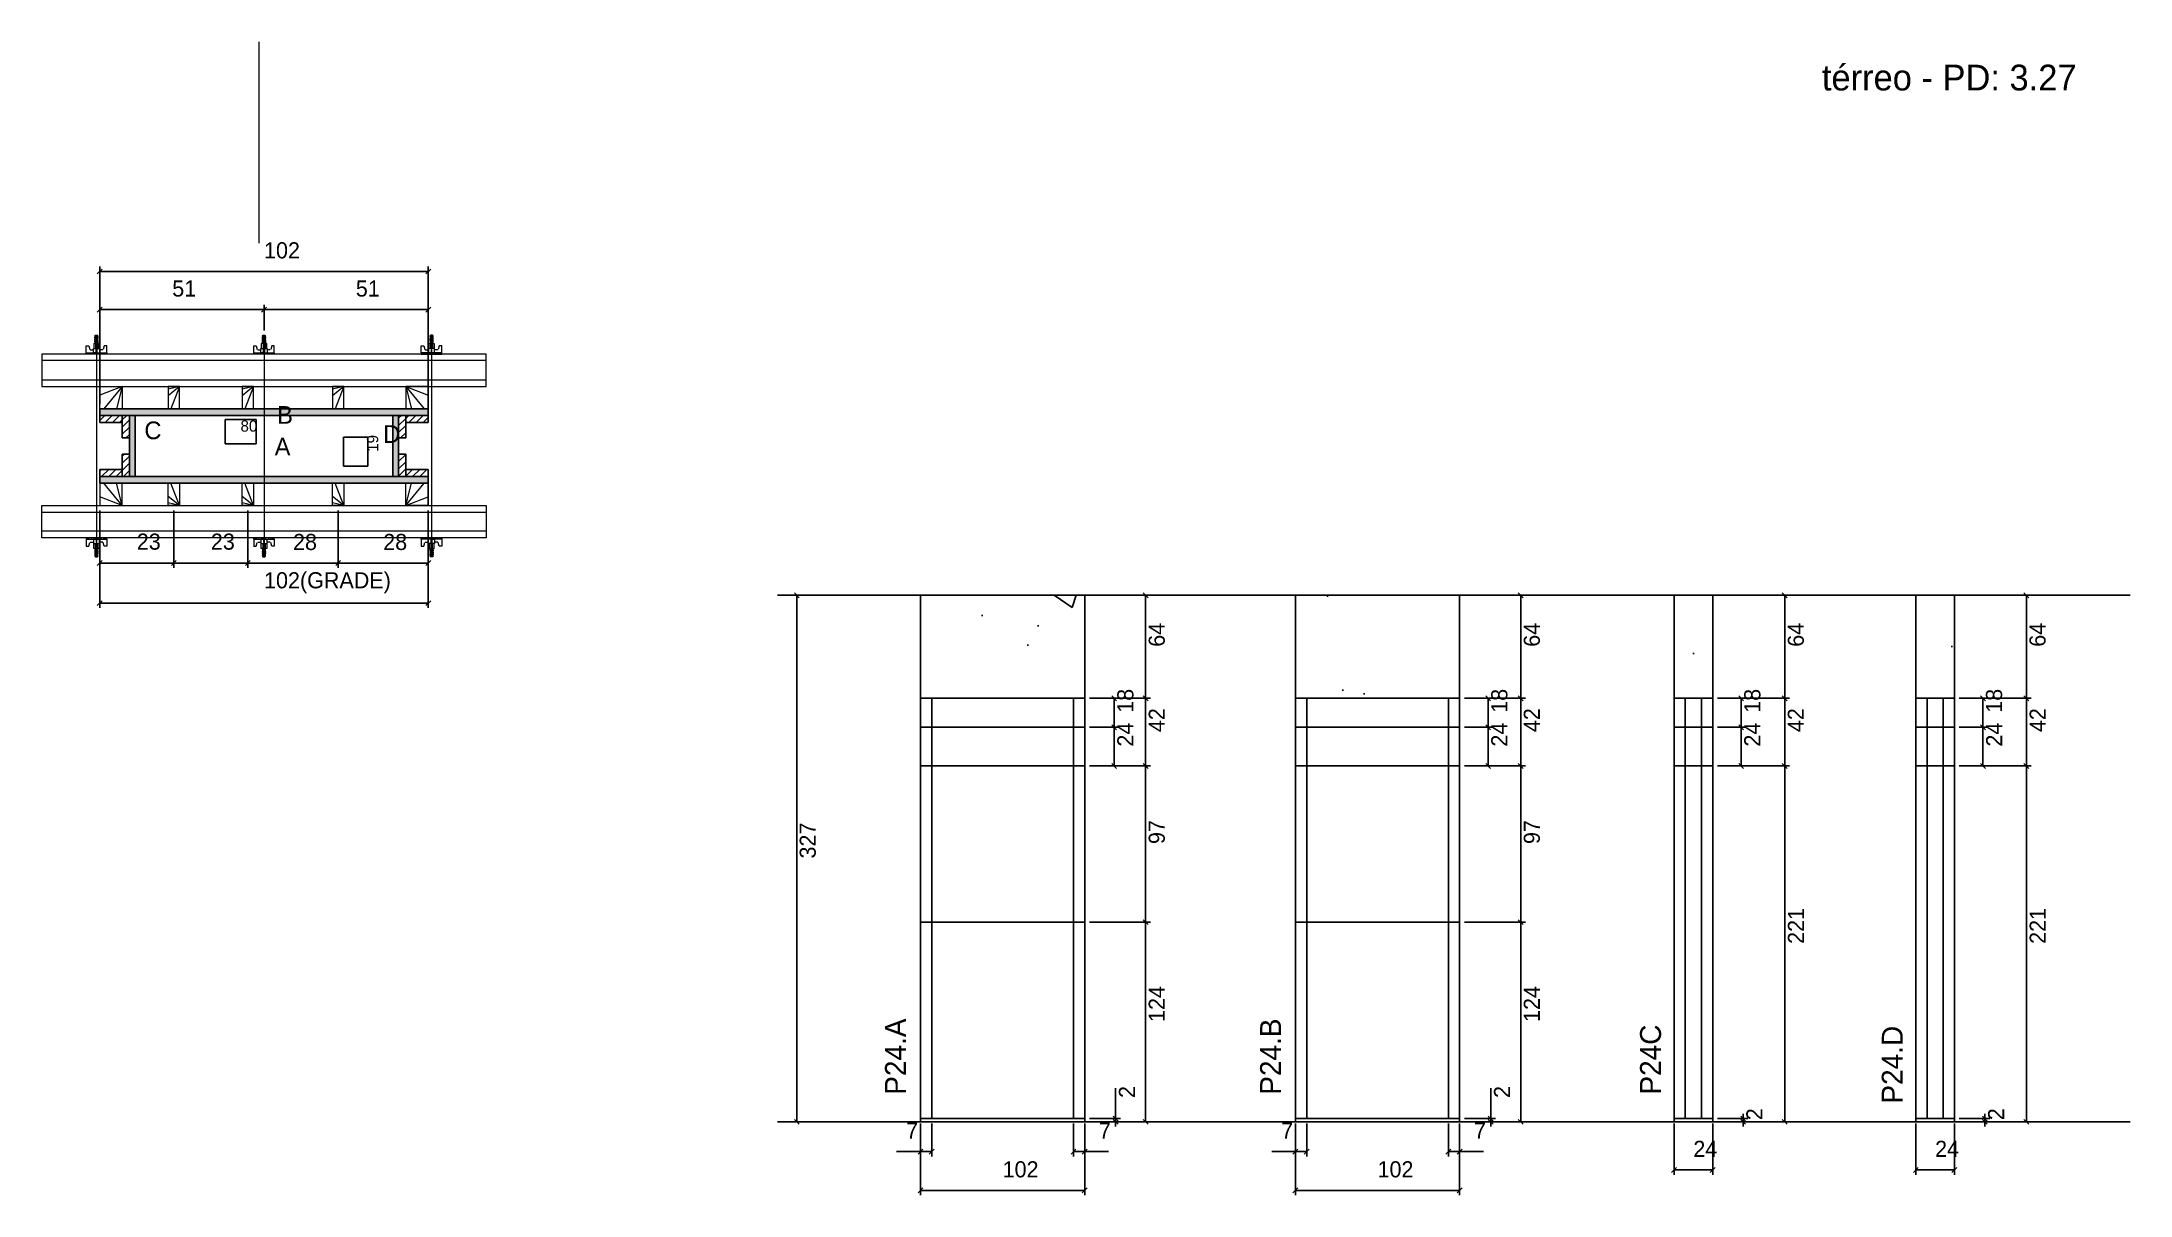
# Model space of a CAD drawing. Header units: metres. Extents: x 14562 to 15858, y 1634 to 2350.
import ezdxf

# ---------------------------------------------------------------- set-up
doc = ezdxf.new("R2010")
doc.units = ezdxf.units.M
for name, color, linetype in [('CHAPA', 7, 'Continuous'), ('COTA', 7, 'Continuous'), ('Hachura', 7, 'Continuous'), ('Madeira', 7, 'Continuous'), ('NOMENCLATURA', 7, 'Continuous'), ('Nível', 7, 'Continuous'), ('Painéis', 7, 'Continuous'), ('Perfil Metálico', 7, 'Continuous'), ('SARR_2.2x7', 7, 'Continuous'), ('SARRAFO', 7, 'Continuous'), ('Texto Seção', 7, 'Continuous'), ('TEXTO_GERAL', 7, 'Continuous')]:
    doc.layers.add(name, color=color, linetype=linetype)

msp = doc.modelspace()

# ---------------------------------------------------------------- hatches: boundary and pattern name
at = {"layer": 'COTA'}
h = msp.add_hatch(dxfattribs=at)
h.set_pattern_fill('AR-CONC')
h.paths.add_polyline_path([(15107.3, 1942.7), (15209.3, 1942.7), (15209.3, 2006.7), (15107.3, 2006.7), (15107.3, 1942.7)])
h = msp.add_hatch(dxfattribs=at)
h.set_pattern_fill('AR-CONC')
h.paths.add_polyline_path([(15340.1, 1942.7), (15442.1, 1942.7), (15442.1, 2006.7), (15340.1, 2006.7), (15340.1, 1942.7)])
h = msp.add_hatch(dxfattribs=at)
h.set_pattern_fill('AR-CONC')
h.paths.add_polyline_path([(15575.2, 1942.7), (15599.2, 1942.7), (15599.2, 2006.7), (15575.2, 2006.7), (15575.2, 1942.7)])
h = msp.add_hatch(dxfattribs=at)
h.set_pattern_fill('AR-CONC')
h.paths.add_polyline_path([(15725.3, 1942.7), (15749.3, 1942.7), (15749.3, 2006.7), (15725.3, 2006.7), (15725.3, 1942.7)])
at = {"layer": 'Hachura'}
h = msp.add_hatch(color=7, dxfattribs=at)
h.dxf.hatch_style = 1
h.paths.add_polyline_path([(14597.7, 2118.4), (14597.7, 2122.4), (14801.7, 2122.4), (14801.7, 2118.4), (14597.7, 2118.4)])
h = msp.add_hatch(color=7, dxfattribs=at)
h.dxf.hatch_style = 1
h.paths.add_polyline_path([(14597.7, 2118.4), (14597.7, 2122.4), (14801.7, 2122.4), (14801.7, 2118.4), (14597.7, 2118.4)])
h = msp.add_hatch(dxfattribs=at)
h.set_pattern_fill('ANSI31')
h.paths.add_polyline_path([(14611.7, 2118.4), (14611.7, 2114), (14597.7, 2114), (14597.7, 2118.4), (14611.7, 2118.4)])
h = msp.add_hatch(dxfattribs=at)
h.set_pattern_fill('ANSI31')
h.paths.add_polyline_path([(14616.1, 2118.4), (14611.7, 2118.4), (14611.7, 2104.4), (14616.1, 2104.4), (14616.1, 2118.4)])
h = msp.add_hatch(color=7, dxfattribs=at)
h.dxf.hatch_style = 1
h.paths.add_polyline_path([(14619.7, 2118.4), (14616.1, 2118.4), (14616.1, 2080.4), (14619.7, 2080.4), (14619.7, 2118.4)])
h = msp.add_hatch(color=7, dxfattribs=at)
h.dxf.hatch_style = 1
h.paths.add_polyline_path([(14619.7, 2118.4), (14616.1, 2118.4), (14616.1, 2080.4), (14619.7, 2080.4), (14619.7, 2118.4)])
h = msp.add_hatch(color=7, dxfattribs=at)
h.dxf.hatch_style = 1
h.paths.add_polyline_path([(14783.3, 2118.4), (14779.7, 2118.4), (14779.7, 2080.4), (14783.3, 2080.4), (14783.3, 2118.4)])
h = msp.add_hatch(color=7, dxfattribs=at)
h.dxf.hatch_style = 1
h.paths.add_polyline_path([(14783.3, 2118.4), (14779.7, 2118.4), (14779.7, 2080.4), (14783.3, 2080.4), (14783.3, 2118.4)])
h = msp.add_hatch(dxfattribs=at)
h.set_pattern_fill('ANSI31')
h.paths.add_polyline_path([(14787.7, 2118.4), (14783.3, 2118.4), (14783.3, 2104.4), (14787.7, 2104.4), (14787.7, 2118.4)])
h = msp.add_hatch(dxfattribs=at)
h.set_pattern_fill('ANSI31')
h.paths.add_polyline_path([(14787.7, 2118.4), (14787.7, 2114), (14801.7, 2114), (14801.7, 2118.4), (14787.7, 2118.4)])
h = msp.add_hatch(dxfattribs=at)
h.set_pattern_fill('ANSI31')
h.paths.add_polyline_path([(14616.1, 2080.4), (14611.7, 2080.4), (14611.7, 2094.4), (14616.1, 2094.4), (14616.1, 2080.4)])
h = msp.add_hatch(dxfattribs=at)
h.set_pattern_fill('ANSI31')
h.paths.add_polyline_path([(14787.7, 2080.4), (14783.3, 2080.4), (14783.3, 2094.4), (14787.7, 2094.4), (14787.7, 2080.4)])
h = msp.add_hatch(dxfattribs=at)
h.set_pattern_fill('ANSI31')
h.paths.add_polyline_path([(14611.7, 2080.4), (14611.7, 2084.8), (14597.7, 2084.8), (14597.7, 2080.4), (14611.7, 2080.4)])
h = msp.add_hatch(color=7, dxfattribs=at)
h.dxf.hatch_style = 1
h.paths.add_polyline_path([(14597.7, 2080.4), (14597.7, 2076.4), (14801.7, 2076.4), (14801.7, 2080.4), (14597.7, 2080.4)])
h = msp.add_hatch(color=7, dxfattribs=at)
h.dxf.hatch_style = 1
h.paths.add_polyline_path([(14597.7, 2080.4), (14597.7, 2076.4), (14801.7, 2076.4), (14801.7, 2080.4), (14597.7, 2080.4)])
h = msp.add_hatch(dxfattribs=at)
h.set_pattern_fill('ANSI31')
h.paths.add_polyline_path([(14787.7, 2080.4), (14787.7, 2084.8), (14801.7, 2084.8), (14801.7, 2080.4), (14787.7, 2080.4)])

# ---------------------------------------------------------------- linework, layer by layer
at = {"layer": 'CHAPA', "color": 1, "lineweight": 25}
for points in [[(14597.7, 2118.4), (14597.7, 2122.4), (14801.7, 2122.4), (14801.7, 2118.4)], [(14597.7, 2118.4), (14597.7, 2122.4), (14801.7, 2122.4), (14801.7, 2118.4)], [(14619.7, 2118.4), (14616.1, 2118.4), (14616.1, 2080.4), (14619.7, 2080.4)], [(14619.7, 2118.4), (14616.1, 2118.4), (14616.1, 2080.4), (14619.7, 2080.4)], [(14783.3, 2118.4), (14779.7, 2118.4), (14779.7, 2080.4), (14783.3, 2080.4)], [(14783.3, 2118.4), (14779.7, 2118.4), (14779.7, 2080.4), (14783.3, 2080.4)], [(14597.7, 2080.4), (14597.7, 2076.4), (14801.7, 2076.4), (14801.7, 2080.4)], [(14597.7, 2080.4), (14597.7, 2076.4), (14801.7, 2076.4), (14801.7, 2080.4)]]:
    msp.add_lwpolyline(points, close=True, dxfattribs=at)
at = {"layer": 'COTA', "color": 0, "lineweight": 25}
for p, q in [((14599.2, 2209.3), (14596.2, 2206.3)), ((14800.2, 2206.3), (14803.2, 2209.3)), ((14599.2, 2185.6), (14596.2, 2182.6)), ((14701.2, 2185.6), (14698.2, 2182.6)), ((14698.2, 2182.6), (14701.2, 2185.6)), ((14800.2, 2182.6), (14803.2, 2185.6)), ((14599.2, 2028.2), (14596.2, 2025.2)), ((14642.2, 2025.2), (14645.2, 2028.2)), ((14645.2, 2028.2), (14642.2, 2025.2)), ((14688.2, 2025.2), (14691.2, 2028.2)), ((14691.2, 2028.2), (14688.2, 2025.2)), ((14744.2, 2025.2), (14747.2, 2028.2)), ((14747.2, 2028.2), (14744.2, 2025.2)), ((14800.2, 2025.2), (14803.2, 2028.2)), ((14599.2, 2003.3), (14596.2, 2000.3)), ((14800.2, 2000.3), (14803.2, 2003.3)), ((15032, 2005.2), (15029, 2008.2)), ((15248.6, 2005.2), (15245.6, 2008.2)), ((15481.5, 2005.2), (15478.5, 2008.2)), ((15645.4, 2005.2), (15642.4, 2008.2)), ((15795.5, 2005.2), (15792.5, 2008.2)), ((15229.1, 1941.2), (15226.1, 1944.2)), ((15248.6, 1941.2), (15245.6, 1944.2)), ((15245.6, 1944.2), (15248.6, 1941.2)), ((15461.3, 1941.2), (15458.3, 1944.2)), ((15481.5, 1941.2), (15478.5, 1944.2)), ((15478.5, 1944.2), (15481.5, 1941.2)), ((15618.4, 1941.2), (15615.4, 1944.2)), ((15642.4, 1944.2), (15645.4, 1941.2)), ((15645.4, 1941.2), (15642.4, 1944.2)), ((15768.5, 1941.2), (15765.5, 1944.2)), ((15792.5, 1944.2), (15795.5, 1941.2)), ((15795.5, 1941.2), (15792.5, 1944.2)), ((15226.1, 1926.2), (15229.1, 1923.2)), ((15229.1, 1923.2), (15226.1, 1926.2)), ((15458.3, 1926.2), (15461.3, 1923.2)), ((15461.3, 1923.2), (15458.3, 1926.2)), ((15615.4, 1926.2), (15618.4, 1923.2)), ((15618.4, 1923.2), (15615.4, 1926.2)), ((15765.5, 1926.2), (15768.5, 1923.2)), ((15768.5, 1923.2), (15765.5, 1926.2)), ((15226.1, 1902.2), (15229.1, 1899.2)), ((15245.6, 1902.2), (15248.6, 1899.2)), ((15248.6, 1899.2), (15245.6, 1902.2)), ((15458.3, 1902.2), (15461.3, 1899.2)), ((15478.5, 1902.2), (15481.5, 1899.2)), ((15481.5, 1899.2), (15478.5, 1902.2)), ((15615.4, 1902.2), (15618.4, 1899.2)), ((15642.4, 1902.2), (15645.4, 1899.2)), ((15645.4, 1899.2), (15642.4, 1902.2)), ((15765.5, 1902.2), (15768.5, 1899.2)), ((15792.5, 1902.2), (15795.5, 1899.2)), ((15795.5, 1899.2), (15792.5, 1902.2)), ((15248.6, 1802.2), (15245.6, 1805.2)), ((15245.6, 1805.2), (15248.6, 1802.2)), ((15481.5, 1802.2), (15478.5, 1805.2)), ((15478.5, 1805.2), (15481.5, 1802.2)), ((15029, 1681.2), (15032, 1678.2)), ((15227, 1683.2), (15230, 1680.2)), ((15230, 1678.2), (15227, 1681.2)), ((15245.6, 1681.2), (15248.6, 1678.2)), ((15459.9, 1683.2), (15462.9, 1680.2)), ((15462.9, 1678.2), (15459.9, 1681.2)), ((15478.5, 1681.2), (15481.5, 1678.2)), ((15616.6, 1683.2), (15619.6, 1680.2)), ((15619.6, 1678.2), (15616.6, 1681.2)), ((15642.4, 1681.2), (15645.4, 1678.2)), ((15766.7, 1683.2), (15769.7, 1680.2)), ((15769.7, 1678.2), (15766.7, 1681.2)), ((15792.5, 1681.2), (15795.5, 1678.2)), ((15108.8, 1662.7), (15105.8, 1659.7)), ((15112.8, 1659.7), (15115.8, 1662.7)), ((15203.8, 1662.7), (15200.8, 1659.7)), ((15207.8, 1659.7), (15210.8, 1662.7)), ((15341.6, 1662.7), (15338.6, 1659.7)), ((15345.6, 1659.7), (15348.6, 1662.7)), ((15436.6, 1662.7), (15433.6, 1659.7)), ((15440.6, 1659.7), (15443.6, 1662.7)), ((15576.7, 1651.3), (15573.7, 1648.3)), ((15597.7, 1648.3), (15600.7, 1651.3)), ((15726.8, 1651.3), (15723.8, 1648.3)), ((15747.8, 1648.3), (15750.8, 1651.3)), ((15108.8, 1638.6), (15105.8, 1635.6)), ((15207.8, 1635.6), (15210.8, 1638.6)), ((15341.6, 1638.6), (15338.6, 1635.6)), ((15440.6, 1635.6), (15443.6, 1638.6))]:
    msp.add_line(p, q, dxfattribs=at)
at = {"layer": 'COTA', "color": 241, "lineweight": 25}
for p, q in [((14597.7, 2125.4), (14597.7, 2210.8)), ((14801.7, 2207.8), (14597.7, 2207.8)), ((14801.7, 2125.4), (14801.7, 2210.8)), ((14597.7, 2159.4), (14597.7, 2187.1)), ((14597.7, 2184.1), (14699.7, 2184.1)), ((14699.7, 2171.2), (14699.7, 2187.1)), ((14699.7, 2171.2), (14699.7, 2187.1)), ((14801.7, 2184.1), (14699.7, 2184.1)), ((14801.7, 2159.4), (14801.7, 2187.1)), ((14597.7, 2059.4), (14597.7, 1998.8)), ((14597.7, 2059.4), (14597.7, 2023.7)), ((14643.7, 2059.4), (14643.7, 2023.7)), ((14643.7, 2059.4), (14643.7, 2023.7)), ((14689.7, 2059.4), (14689.7, 2023.7)), ((14689.7, 2059.4), (14689.7, 2023.7)), ((14745.7, 2059.4), (14745.7, 2023.7)), ((14745.7, 2059.4), (14745.7, 2023.7)), ((14801.7, 2059.4), (14801.7, 1998.8)), ((14801.7, 2059.4), (14801.7, 2023.7)), ((14597.7, 2026.7), (14643.7, 2026.7)), ((14643.7, 2026.7), (14689.7, 2026.7)), ((14689.7, 2026.7), (14745.7, 2026.7)), ((14745.7, 2026.7), (14801.7, 2026.7)), ((14801.7, 2001.8), (14597.7, 2001.8)), ((15209.3, 2006.7), (15107.3, 2006.7)), ((15107.3, 1942.7), (15107.3, 2006.7)), ((15209.3, 1942.7), (15209.3, 2006.7)), ((15442.1, 2006.7), (15340.1, 2006.7)), ((15340.1, 1942.7), (15340.1, 2006.7)), ((15442.1, 1942.7), (15442.1, 2006.7))]:
    msp.add_line(p, q, dxfattribs=at)
at = {"layer": 'COTA', "color": 180, "lineweight": 25}
for p, q in [((14694.8, 2115.8), (14675.5, 2115.8)), ((14675.5, 2115.8), (14675.5, 2100.8)), ((14694.8, 2100.8), (14694.8, 2115.8)), ((14675.5, 2100.8), (14694.8, 2100.8)), ((14764.1, 2104.8), (14749.1, 2104.8)), ((14749.1, 2104.8), (14749.1, 2086.8)), ((14764.1, 2086.8), (14764.1, 2104.8)), ((14749.1, 2086.8), (14764.1, 2086.8))]:
    msp.add_line(p, q, dxfattribs=at)
at = {"layer": 'COTA', "color": 4, "lineweight": 25}
for p, q in [((15021.6, 2006.7), (15033.5, 2006.7)), ((15030.5, 1679.7), (15030.5, 2006.7)), ((15212.3, 2006.7), (15250.1, 2006.7)), ((15247.1, 1942.7), (15247.1, 2006.7)), ((15445.1, 2006.7), (15483, 2006.7)), ((15480, 1942.7), (15480, 2006.7)), ((15602.2, 2006.7), (15646.9, 2006.7)), ((15643.9, 1942.7), (15643.9, 2006.7)), ((15752.3, 2006.7), (15797, 2006.7)), ((15794, 1942.7), (15794, 2006.7)), ((15212.3, 1942.7), (15250.1, 1942.7)), ((15212.3, 1942.7), (15250.1, 1942.7)), ((15212.3, 1942.7), (15230.6, 1942.7)), ((15227.6, 1924.7), (15227.6, 1942.7)), ((15247.1, 1900.7), (15247.1, 1942.7)), ((15445.1, 1942.7), (15483, 1942.7)), ((15445.1, 1942.7), (15483, 1942.7)), ((15445.1, 1942.7), (15462.8, 1942.7)), ((15459.8, 1924.7), (15459.8, 1942.7)), ((15480, 1900.7), (15480, 1942.7)), ((15602.2, 1942.7), (15646.9, 1942.7)), ((15602.2, 1942.7), (15646.9, 1942.7)), ((15602.2, 1942.7), (15619.9, 1942.7)), ((15616.9, 1924.7), (15616.9, 1942.7)), ((15643.9, 1942.7), (15643.9, 1900.7)), ((15752.3, 1942.7), (15797, 1942.7)), ((15752.3, 1942.7), (15797, 1942.7)), ((15752.3, 1942.7), (15770, 1942.7)), ((15767, 1924.7), (15767, 1942.7)), ((15794, 1942.7), (15794, 1900.7)), ((15212.3, 1924.7), (15230.6, 1924.7)), ((15212.3, 1924.7), (15230.6, 1924.7)), ((15227.6, 1924.7), (15227.6, 1900.7)), ((15445.1, 1924.7), (15462.8, 1924.7)), ((15445.1, 1924.7), (15462.8, 1924.7)), ((15459.8, 1924.7), (15459.8, 1900.7)), ((15602.2, 1924.7), (15619.9, 1924.7)), ((15602.2, 1924.7), (15619.9, 1924.7)), ((15616.9, 1924.7), (15616.9, 1900.7)), ((15752.3, 1924.7), (15770, 1924.7)), ((15752.3, 1924.7), (15770, 1924.7)), ((15767, 1924.7), (15767, 1900.7)), ((15212.3, 1900.7), (15250.1, 1900.7)), ((15212.3, 1900.7), (15250.1, 1900.7)), ((15212.3, 1900.7), (15230.6, 1900.7)), ((15247.1, 1803.7), (15247.1, 1900.7)), ((15445.1, 1900.7), (15483, 1900.7)), ((15445.1, 1900.7), (15483, 1900.7)), ((15445.1, 1900.7), (15462.8, 1900.7)), ((15480, 1803.7), (15480, 1900.7)), ((15602.2, 1900.7), (15646.9, 1900.7)), ((15602.2, 1900.7), (15646.9, 1900.7)), ((15602.2, 1900.7), (15619.9, 1900.7)), ((15643.9, 1900.7), (15643.9, 1679.7)), ((15752.3, 1900.7), (15797, 1900.7)), ((15752.3, 1900.7), (15797, 1900.7)), ((15752.3, 1900.7), (15770, 1900.7)), ((15794, 1900.7), (15794, 1679.7)), ((15212.3, 1803.7), (15250.1, 1803.7)), ((15212.3, 1803.7), (15250.1, 1803.7)), ((15247.1, 1679.7), (15247.1, 1803.7)), ((15445.1, 1803.7), (15483, 1803.7)), ((15445.1, 1803.7), (15483, 1803.7)), ((15480, 1679.7), (15480, 1803.7)), ((15228.5, 1681.7), (15228.5, 1700.5)), ((15461.4, 1681.7), (15461.4, 1700.5)), ((15021.6, 1679.7), (15033.5, 1679.7)), ((15107.3, 1678.7), (15107.3, 1634.1)), ((15107.3, 1676.7), (15107.3, 1658.2)), ((15114.3, 1678.7), (15114.3, 1658.2)), ((15202.3, 1678.7), (15202.3, 1658.2)), ((15209.3, 1678.7), (15209.3, 1634.1)), ((15209.3, 1676.7), (15209.3, 1658.2)), ((15212.3, 1681.7), (15231.5, 1681.7)), ((15212.3, 1679.7), (15231.5, 1679.7)), ((15212.3, 1679.7), (15250.1, 1679.7)), ((15228.5, 1679.7), (15228.5, 1681.7)), ((15228.5, 1679.7), (15228.5, 1676.7)), ((15340.1, 1678.7), (15340.1, 1634.1)), ((15340.1, 1676.7), (15340.1, 1658.2)), ((15347.1, 1678.7), (15347.1, 1658.2)), ((15435.1, 1678.7), (15435.1, 1658.2)), ((15442.1, 1678.7), (15442.1, 1634.1)), ((15442.1, 1676.7), (15442.1, 1658.2)), ((15445.1, 1681.7), (15464.4, 1681.7)), ((15445.1, 1679.7), (15464.4, 1679.7)), ((15445.1, 1679.7), (15483, 1679.7)), ((15461.4, 1679.7), (15461.4, 1681.7)), ((15461.4, 1679.7), (15461.4, 1676.7)), ((15575.2, 1678.7), (15575.2, 1646.8)), ((15599.2, 1678.7), (15599.2, 1646.8)), ((15602.2, 1681.7), (15621.1, 1681.7)), ((15602.2, 1679.7), (15621.1, 1679.7)), ((15602.2, 1679.7), (15646.9, 1679.7)), ((15618.1, 1681.7), (15618.1, 1684.7)), ((15618.1, 1679.7), (15618.1, 1681.7)), ((15618.1, 1679.7), (15618.1, 1676.7)), ((15725.3, 1678.7), (15725.3, 1646.8)), ((15749.3, 1678.7), (15749.3, 1646.8)), ((15752.3, 1681.7), (15771.2, 1681.7)), ((15752.3, 1679.7), (15771.2, 1679.7)), ((15752.3, 1679.7), (15797, 1679.7)), ((15768.2, 1681.7), (15768.2, 1684.7)), ((15768.2, 1679.7), (15768.2, 1681.7)), ((15768.2, 1679.7), (15768.2, 1676.7)), ((15107.3, 1661.2), (15092.5, 1661.2)), ((15114.3, 1661.2), (15107.3, 1661.2)), ((15202.3, 1661.2), (15209.3, 1661.2)), ((15209.3, 1661.2), (15224, 1661.2)), ((15340.1, 1661.2), (15325.4, 1661.2)), ((15347.1, 1661.2), (15340.1, 1661.2)), ((15435.1, 1661.2), (15442.1, 1661.2)), ((15442.1, 1661.2), (15456.9, 1661.2)), ((15575.2, 1649.8), (15599.2, 1649.8)), ((15725.3, 1649.8), (15749.3, 1649.8)), ((15209.3, 1637.1), (15107.3, 1637.1)), ((15442.1, 1637.1), (15340.1, 1637.1))]:
    msp.add_line(p, q, dxfattribs=at)
at = {"layer": 'COTA', "color": 241, "lineweight": 25}
for points in [[(15599.2, 1942.7), (15599.2, 2006.7), (15575.2, 2006.7), (15575.2, 1942.7)], [(15749.3, 1942.7), (15749.3, 2006.7), (15725.3, 2006.7), (15725.3, 1942.7)]]:
    msp.add_lwpolyline(points, dxfattribs=at)
at = {"layer": 'Hachura', "color": 0, "lineweight": 9}
for p, q in [((14594.6, 2167.4), (14596.8, 2166.4)), ((14596.7, 2166.1), (14594.6, 2167.2)), ((14594.6, 2166.3), (14596.8, 2165.2)), ((14596.7, 2165), (14594.6, 2166)), ((14594.7, 2167.9), (14595, 2168.2)), ((14594.7, 2167.5), (14594.7, 2167.9)), ((14596.6, 2167.9), (14594.7, 2167.9)), ((14594.7, 2167.5), (14596.6, 2166.6)), ((14594.7, 2167.5), (14596.6, 2166.6)), ((14594.7, 2166.4), (14594.7, 2167)), ((14596.6, 2166), (14594.7, 2167)), ((14594.7, 2166.4), (14596.6, 2165.4)), ((14594.7, 2165.2), (14594.7, 2165.9)), ((14596.6, 2164.9), (14594.7, 2165.9)), ((14594.7, 2165.6), (14594.7, 2165.9)), ((14595, 2168.2), (14596.3, 2168.2)), ((14596.6, 2167.2), (14595.3, 2167.9)), ((14596.7, 2167.3), (14595.6, 2167.9)), ((14596.1, 2167.9), (14596.8, 2167.5)), ((14596.6, 2167.9), (14596.3, 2168.2)), ((14596.3, 2167.9), (14596.6, 2167.7)), ((14596.6, 2167.2), (14596.6, 2166.6)), ((14596.6, 2165.4), (14596.6, 2166)), ((14698.6, 2167.4), (14700.8, 2166.4)), ((14700.7, 2166.1), (14698.6, 2167.2)), ((14698.6, 2166.3), (14700.8, 2165.2)), ((14700.7, 2165), (14698.6, 2166)), ((14698.7, 2167.9), (14699, 2168.2)), ((14698.7, 2167.5), (14698.7, 2167.9)), ((14700.6, 2167.9), (14698.7, 2167.9)), ((14698.7, 2167.5), (14700.6, 2166.6)), ((14698.7, 2167.5), (14700.6, 2166.6)), ((14698.7, 2166.4), (14698.7, 2167)), ((14700.6, 2166), (14698.7, 2167)), ((14698.7, 2166.4), (14700.6, 2165.4)), ((14698.7, 2165.2), (14698.7, 2165.9)), ((14700.6, 2164.9), (14698.7, 2165.9)), ((14698.7, 2165.6), (14698.7, 2165.9)), ((14699, 2168.2), (14700.3, 2168.2)), ((14700.6, 2167.2), (14699.3, 2167.9)), ((14700.7, 2167.3), (14699.6, 2167.9)), ((14700.1, 2167.9), (14700.8, 2167.5)), ((14700.6, 2167.9), (14700.3, 2168.2)), ((14700.3, 2167.9), (14700.6, 2167.7)), ((14700.6, 2167.2), (14700.6, 2166.6)), ((14700.6, 2165.4), (14700.6, 2166)), ((14803.3, 2167.9), (14802.6, 2167.5)), ((14804.8, 2167.4), (14802.6, 2166.4)), ((14804.8, 2166.3), (14802.6, 2165.2)), ((14802.7, 2167.3), (14803.8, 2167.9)), ((14802.7, 2166.1), (14804.8, 2167.2)), ((14802.7, 2165), (14804.8, 2166)), ((14802.8, 2167.9), (14803.1, 2168.2)), ((14803.1, 2167.9), (14802.8, 2167.7)), ((14802.8, 2167.2), (14804.1, 2167.9)), ((14802.8, 2167.9), (14804.7, 2167.9)), ((14804.7, 2167.5), (14802.8, 2166.6)), ((14804.7, 2167.5), (14802.8, 2166.6)), ((14802.8, 2167.2), (14802.8, 2166.6)), ((14802.8, 2166), (14804.7, 2167)), ((14804.7, 2166.4), (14802.8, 2165.4)), ((14802.8, 2165.4), (14802.8, 2166)), ((14802.8, 2164.9), (14804.7, 2165.9)), ((14804.4, 2168.2), (14803.1, 2168.2)), ((14804.7, 2167.9), (14804.4, 2168.2)), ((14804.7, 2167.5), (14804.7, 2167.9)), ((14804.7, 2166.4), (14804.7, 2167)), ((14804.7, 2165.2), (14804.7, 2165.9)), ((14804.7, 2165.6), (14804.7, 2165.9)), ((14589.2, 2161.5), (14590.9, 2161.5)), ((14589.2, 2157.3), (14602.1, 2157.3)), ((14589.2, 2157.3), (14594.4, 2157.3)), ((14589.3, 2156.4), (14589.3, 2161.5)), ((14602.1, 2156.4), (14589.3, 2156.4)), ((14589.4, 2157.3), (14589.4, 2156.4)), ((14589.6, 2157.3), (14589.6, 2156.4)), ((14589.9, 2157.3), (14589.9, 2156.4)), ((14590.4, 2157.3), (14590.4, 2156.4)), ((14590.9, 2161.5), (14591.5, 2159.3)), ((14591.2, 2157.3), (14591.2, 2156.4)), ((14591.8, 2159.1), (14593.8, 2159.1)), ((14592.7, 2157.3), (14592.7, 2156.4)), ((14601.2, 2156.4), (14593.4, 2156.4)), ((14593.8, 2159.9), (14597.6, 2159.9)), ((14593.8, 2157.3), (14593.8, 2159.9)), ((14595.7, 2157.3), (14593.8, 2157.3)), ((14597.4, 2163.1), (14594, 2163.1)), ((14594, 2163.1), (14594, 2159.9)), ((14597.4, 2163), (14594, 2163)), ((14594.4, 2157.3), (14595.1, 2157.3)), ((14594.6, 2165.1), (14596.8, 2164)), ((14596.7, 2163.8), (14594.6, 2164.9)), ((14595.8, 2163.1), (14594.6, 2163.7)), ((14594.7, 2165.2), (14596.6, 2164.2)), ((14594.7, 2164), (14594.7, 2164.7)), ((14596.6, 2163.7), (14594.7, 2164.7)), ((14594.7, 2164), (14596.6, 2163.1)), ((14595.6, 2163.1), (14594.7, 2163.5)), ((14594.7, 2163.1), (14594.7, 2163.5)), ((14594.7, 2157), (14594.7, 2157.2)), ((14594.7, 2156.5), (14594.7, 2157)), ((14595.1, 2163.1), (14595.1, 2159.9)), ((14595.4, 2157.3), (14595.4, 2159.3)), ((14595.7, 2157.3), (14595.7, 2156.4)), ((14595.9, 2159.3), (14595.9, 2157.3)), ((14596.6, 2164.7), (14596.6, 2164.9)), ((14596.6, 2164.7), (14596.6, 2164.2)), ((14596.6, 2163.7), (14596.6, 2163.1)), ((14596.6, 2163.1), (14596.6, 2159.9)), ((14596.7, 2157.1), (14596.7, 2156.7)), ((14597.4, 2159.9), (14597.4, 2163.1)), ((14597.6, 2159.9), (14597.4, 2159.9)), ((14597.6, 2159.9), (14597.4, 2159.9)), ((14597.6, 2159.9), (14597.6, 2157.3)), ((14599.6, 2159.1), (14597.6, 2159.1)), ((14598.7, 2157.3), (14598.7, 2156.4)), ((14600.5, 2161.5), (14599.9, 2159.3)), ((14600.2, 2157.3), (14600.2, 2156.4)), ((14602.1, 2161.5), (14600.5, 2161.5)), ((14601, 2157.3), (14601, 2156.4)), ((14601.5, 2157.3), (14601.5, 2156.4)), ((14601.8, 2157.3), (14601.8, 2156.4)), ((14602, 2157.3), (14602, 2156.4)), ((14602.1, 2157.3), (14602.1, 2161.5)), ((14602.1, 2157.3), (14602.1, 2156.4)), ((14693.2, 2161.5), (14694.9, 2161.5)), ((14693.2, 2157.3), (14706.1, 2157.3)), ((14693.2, 2157.3), (14698.4, 2157.3)), ((14693.3, 2156.4), (14693.3, 2161.5)), ((14706.1, 2156.4), (14693.3, 2156.4)), ((14693.4, 2157.3), (14693.4, 2156.4)), ((14693.6, 2157.3), (14693.6, 2156.4)), ((14693.9, 2157.3), (14693.9, 2156.4)), ((14694.4, 2157.3), (14694.4, 2156.4)), ((14694.9, 2161.5), (14695.5, 2159.3)), ((14695.2, 2157.3), (14695.2, 2156.4)), ((14695.8, 2159.1), (14697.8, 2159.1)), ((14696.7, 2157.3), (14696.7, 2156.4)), ((14705.2, 2156.4), (14697.4, 2156.4)), ((14697.8, 2159.9), (14701.6, 2159.9)), ((14697.8, 2157.3), (14697.8, 2159.9)), ((14699.7, 2157.3), (14697.8, 2157.3)), ((14701.4, 2163.1), (14698, 2163.1)), ((14698, 2163.1), (14698, 2159.9)), ((14701.4, 2163), (14698, 2163)), ((14698.4, 2157.3), (14699.1, 2157.3)), ((14698.6, 2165.1), (14700.8, 2164)), ((14700.7, 2163.8), (14698.6, 2164.9)), ((14699.8, 2163.1), (14698.6, 2163.7)), ((14698.7, 2165.2), (14700.6, 2164.2)), ((14698.7, 2164), (14698.7, 2164.7)), ((14700.6, 2163.7), (14698.7, 2164.7)), ((14698.7, 2164), (14700.6, 2163.1)), ((14699.6, 2163.1), (14698.7, 2163.5)), ((14698.7, 2163.1), (14698.7, 2163.5)), ((14698.7, 2157), (14698.7, 2157.2)), ((14698.7, 2156.5), (14698.7, 2157)), ((14699.1, 2163.1), (14699.1, 2159.9)), ((14699.4, 2157.3), (14699.4, 2159.3)), ((14699.7, 2157.3), (14699.7, 2156.4)), ((14699.9, 2159.3), (14699.9, 2157.3)), ((14700.6, 2164.7), (14700.6, 2164.9)), ((14700.6, 2164.7), (14700.6, 2164.2)), ((14700.6, 2163.7), (14700.6, 2163.1)), ((14700.6, 2163.1), (14700.6, 2159.9)), ((14700.7, 2157.1), (14700.7, 2156.7)), ((14701.4, 2159.9), (14701.4, 2163.1)), ((14701.6, 2159.9), (14701.4, 2159.9)), ((14701.6, 2159.9), (14701.4, 2159.9)), ((14701.6, 2159.9), (14701.6, 2157.3)), ((14703.6, 2159.1), (14701.6, 2159.1)), ((14702.7, 2157.3), (14702.7, 2156.4)), ((14704.5, 2161.5), (14703.9, 2159.3)), ((14704.2, 2157.3), (14704.2, 2156.4)), ((14706.1, 2161.5), (14704.5, 2161.5)), ((14705, 2157.3), (14705, 2156.4)), ((14705.5, 2157.3), (14705.5, 2156.4)), ((14705.8, 2157.3), (14705.8, 2156.4)), ((14706, 2157.3), (14706, 2156.4)), ((14706.1, 2157.3), (14706.1, 2161.5)), ((14706.1, 2157.3), (14706.1, 2156.4)), ((14797.3, 2157.3), (14797.3, 2161.5)), ((14797.3, 2161.5), (14798.9, 2161.5)), ((14810.2, 2157.3), (14797.3, 2157.3)), ((14797.3, 2157.3), (14797.3, 2156.4)), ((14797.3, 2156.4), (14810.1, 2156.4)), ((14797.4, 2157.3), (14797.4, 2156.4)), ((14797.6, 2157.3), (14797.6, 2156.4)), ((14797.9, 2157.3), (14797.9, 2156.4)), ((14798.2, 2156.4), (14806, 2156.4)), ((14798.4, 2157.3), (14798.4, 2156.4)), ((14798.9, 2161.5), (14799.5, 2159.3)), ((14799.2, 2157.3), (14799.2, 2156.4)), ((14799.8, 2159.1), (14801.8, 2159.1)), ((14800.7, 2157.3), (14800.7, 2156.4)), ((14805.6, 2159.9), (14801.8, 2159.9)), ((14801.8, 2159.9), (14801.8, 2157.3)), ((14801.8, 2159.9), (14802, 2159.9)), ((14801.8, 2159.9), (14802, 2159.9)), ((14802, 2163.1), (14805.4, 2163.1)), ((14802, 2159.9), (14802, 2163.1)), ((14802, 2163), (14805.4, 2163)), ((14804.8, 2165.1), (14802.6, 2164)), ((14802.7, 2163.8), (14804.8, 2164.9)), ((14802.7, 2157.1), (14802.7, 2156.7)), ((14804.7, 2165.2), (14802.8, 2164.2)), ((14802.8, 2164.7), (14802.8, 2164.9)), ((14802.8, 2164.7), (14802.8, 2164.2)), ((14802.8, 2163.7), (14804.7, 2164.7)), ((14804.7, 2164), (14802.8, 2163.1)), ((14802.8, 2163.7), (14802.8, 2163.1)), ((14802.8, 2163.1), (14802.8, 2159.9)), ((14803.5, 2159.3), (14803.5, 2157.3)), ((14803.6, 2163.1), (14804.8, 2163.7)), ((14803.7, 2157.3), (14805.6, 2157.3)), ((14803.7, 2157.3), (14803.7, 2156.4)), ((14803.8, 2163.1), (14804.7, 2163.5)), ((14804, 2157.3), (14804, 2159.3)), ((14804.3, 2163.1), (14804.3, 2159.9)), ((14805, 2157.3), (14804.3, 2157.3)), ((14804.7, 2164), (14804.7, 2164.7)), ((14804.7, 2163.1), (14804.7, 2163.5)), ((14804.7, 2157), (14804.7, 2157.2)), ((14804.7, 2156.5), (14804.7, 2157)), ((14810.2, 2157.3), (14805, 2157.3)), ((14805.4, 2163.1), (14805.4, 2159.9)), ((14805.6, 2157.3), (14805.6, 2159.9)), ((14807.6, 2159.1), (14805.6, 2159.1)), ((14806.7, 2157.3), (14806.7, 2156.4)), ((14808.5, 2161.5), (14807.9, 2159.3)), ((14808.2, 2157.3), (14808.2, 2156.4)), ((14810.2, 2161.5), (14808.5, 2161.5)), ((14809, 2157.3), (14809, 2156.4)), ((14809.5, 2157.3), (14809.5, 2156.4)), ((14809.8, 2157.3), (14809.8, 2156.4)), ((14810, 2157.3), (14810, 2156.4)), ((14810.1, 2156.4), (14810.1, 2161.5)), ((14589.2, 2041.5), (14602.1, 2041.5)), ((14589.2, 2041.5), (14594.4, 2041.5)), ((14589.2, 2037.2), (14590.9, 2037.2)), ((14602.1, 2042.4), (14589.3, 2042.4)), ((14589.3, 2042.4), (14589.3, 2037.2)), ((14589.4, 2041.5), (14589.4, 2042.4)), ((14589.6, 2041.5), (14589.6, 2042.4)), ((14589.9, 2041.5), (14589.9, 2042.4)), ((14590.4, 2041.5), (14590.4, 2042.4)), ((14590.9, 2037.2), (14591.5, 2039.4)), ((14591.2, 2041.5), (14591.2, 2042.4)), ((14591.8, 2039.7), (14593.8, 2039.7)), ((14592.7, 2041.5), (14592.7, 2042.4)), ((14601.2, 2042.4), (14593.4, 2042.4)), ((14595.7, 2041.5), (14593.8, 2041.5)), ((14593.8, 2041.5), (14593.8, 2038.9)), ((14593.8, 2038.9), (14597.6, 2038.9)), ((14594, 2035.7), (14594, 2038.9)), ((14594.4, 2041.5), (14595.1, 2041.5)), ((14594.7, 2042.2), (14594.7, 2041.8)), ((14594.7, 2041.8), (14594.7, 2041.6)), ((14595.1, 2035.7), (14595.1, 2038.9)), ((14595.4, 2041.5), (14595.4, 2039.5)), ((14595.7, 2041.5), (14595.7, 2042.4)), ((14595.9, 2039.5), (14595.9, 2041.5)), ((14596.6, 2035.7), (14596.6, 2038.9)), ((14596.7, 2041.6), (14596.7, 2042)), ((14597.4, 2038.9), (14597.4, 2035.7)), ((14597.6, 2038.9), (14597.4, 2038.9)), ((14597.6, 2038.9), (14597.4, 2038.9)), ((14597.6, 2038.9), (14597.6, 2041.5)), ((14599.6, 2039.7), (14597.6, 2039.7)), ((14598.7, 2041.5), (14598.7, 2042.4)), ((14600.5, 2037.2), (14599.9, 2039.4)), ((14600.2, 2041.5), (14600.2, 2042.4)), ((14602.1, 2037.2), (14600.5, 2037.2)), ((14601, 2041.5), (14601, 2042.4)), ((14601.5, 2041.5), (14601.5, 2042.4)), ((14601.8, 2041.5), (14601.8, 2042.4)), ((14602, 2041.5), (14602, 2042.4)), ((14602.1, 2041.5), (14602.1, 2042.4)), ((14602.1, 2041.5), (14602.1, 2037.2)), ((14693.2, 2041.5), (14706.1, 2041.5)), ((14693.2, 2041.5), (14698.4, 2041.5)), ((14693.2, 2037.2), (14694.9, 2037.2)), ((14706.1, 2042.4), (14693.3, 2042.4)), ((14693.3, 2042.4), (14693.3, 2037.2)), ((14693.4, 2041.5), (14693.4, 2042.4)), ((14693.6, 2041.5), (14693.6, 2042.4)), ((14693.9, 2041.5), (14693.9, 2042.4)), ((14694.4, 2041.5), (14694.4, 2042.4)), ((14694.9, 2037.2), (14695.5, 2039.4)), ((14695.2, 2041.5), (14695.2, 2042.4)), ((14695.8, 2039.7), (14697.8, 2039.7)), ((14696.7, 2041.5), (14696.7, 2042.4)), ((14705.2, 2042.4), (14697.4, 2042.4)), ((14699.7, 2041.5), (14697.8, 2041.5)), ((14697.8, 2041.5), (14697.8, 2038.9)), ((14697.8, 2038.9), (14701.6, 2038.9)), ((14698, 2035.7), (14698, 2038.9)), ((14698.4, 2041.5), (14699.1, 2041.5)), ((14698.7, 2042.2), (14698.7, 2041.8)), ((14698.7, 2041.8), (14698.7, 2041.6)), ((14699.1, 2035.7), (14699.1, 2038.9)), ((14699.4, 2041.5), (14699.4, 2039.5)), ((14699.7, 2041.5), (14699.7, 2042.4)), ((14699.9, 2039.5), (14699.9, 2041.5)), ((14700.6, 2035.7), (14700.6, 2038.9)), ((14700.7, 2041.6), (14700.7, 2042)), ((14701.4, 2038.9), (14701.4, 2035.7)), ((14701.6, 2038.9), (14701.4, 2038.9)), ((14701.6, 2038.9), (14701.4, 2038.9)), ((14701.6, 2038.9), (14701.6, 2041.5)), ((14703.6, 2039.7), (14701.6, 2039.7)), ((14702.7, 2041.5), (14702.7, 2042.4)), ((14704.5, 2037.2), (14703.9, 2039.4)), ((14704.2, 2041.5), (14704.2, 2042.4)), ((14706.1, 2037.2), (14704.5, 2037.2)), ((14705, 2041.5), (14705, 2042.4)), ((14705.5, 2041.5), (14705.5, 2042.4)), ((14705.8, 2041.5), (14705.8, 2042.4)), ((14706, 2041.5), (14706, 2042.4)), ((14706.1, 2041.5), (14706.1, 2042.4)), ((14706.1, 2041.5), (14706.1, 2037.2)), ((14797.3, 2042.4), (14810.1, 2042.4)), ((14797.3, 2041.5), (14797.3, 2042.4)), ((14810.2, 2041.5), (14797.3, 2041.5)), ((14797.3, 2041.5), (14797.3, 2037.2)), ((14797.3, 2037.2), (14798.9, 2037.2)), ((14797.4, 2041.5), (14797.4, 2042.4)), ((14797.6, 2041.5), (14797.6, 2042.4)), ((14797.9, 2041.5), (14797.9, 2042.4)), ((14798.2, 2042.4), (14806, 2042.4)), ((14798.4, 2041.5), (14798.4, 2042.4)), ((14798.9, 2037.2), (14799.5, 2039.4)), ((14799.2, 2041.5), (14799.2, 2042.4)), ((14799.8, 2039.7), (14801.8, 2039.7)), ((14800.7, 2041.5), (14800.7, 2042.4)), ((14801.8, 2038.9), (14801.8, 2041.5)), ((14805.6, 2038.9), (14801.8, 2038.9)), ((14801.8, 2038.9), (14802, 2038.9)), ((14801.8, 2038.9), (14802, 2038.9)), ((14802, 2038.9), (14802, 2035.7)), ((14802.7, 2041.6), (14802.7, 2042)), ((14802.8, 2035.7), (14802.8, 2038.9)), ((14803.5, 2039.5), (14803.5, 2041.5)), ((14803.7, 2041.5), (14803.7, 2042.4)), ((14803.7, 2041.5), (14805.6, 2041.5)), ((14804, 2041.5), (14804, 2039.5)), ((14805, 2041.5), (14804.3, 2041.5)), ((14804.3, 2035.7), (14804.3, 2038.9)), ((14804.7, 2042.2), (14804.7, 2041.8)), ((14804.7, 2041.8), (14804.7, 2041.6)), ((14810.2, 2041.5), (14805, 2041.5)), ((14805.4, 2035.7), (14805.4, 2038.9)), ((14805.6, 2041.5), (14805.6, 2038.9)), ((14807.6, 2039.7), (14805.6, 2039.7)), ((14806.7, 2041.5), (14806.7, 2042.4)), ((14808.5, 2037.2), (14807.9, 2039.4)), ((14808.2, 2041.5), (14808.2, 2042.4)), ((14810.2, 2037.2), (14808.5, 2037.2)), ((14809, 2041.5), (14809, 2042.4)), ((14809.5, 2041.5), (14809.5, 2042.4)), ((14809.8, 2041.5), (14809.8, 2042.4)), ((14810, 2041.5), (14810, 2042.4)), ((14810.1, 2042.4), (14810.1, 2037.2)), ((14597.4, 2035.7), (14594, 2035.7)), ((14597.4, 2035.7), (14594, 2035.7)), ((14595.8, 2035.7), (14594.6, 2035)), ((14596.7, 2034.9), (14594.6, 2033.9)), ((14594.6, 2033.6), (14596.8, 2034.7)), ((14596.7, 2033.8), (14594.6, 2032.7)), ((14594.6, 2032.5), (14596.8, 2033.6)), ((14596.7, 2032.6), (14594.6, 2031.5)), ((14594.6, 2031.3), (14596.8, 2032.4)), ((14594.7, 2034.7), (14596.6, 2035.7)), ((14595.6, 2035.7), (14594.7, 2035.2)), ((14594.7, 2035.7), (14594.7, 2035.2)), ((14596.6, 2035), (14594.7, 2034.1)), ((14594.7, 2034.7), (14594.7, 2034.1)), ((14594.7, 2033.5), (14596.6, 2034.5)), ((14596.6, 2033.9), (14594.7, 2032.9)), ((14594.7, 2033.5), (14594.7, 2032.9)), ((14594.7, 2032.4), (14596.6, 2033.3)), ((14594.7, 2033.1), (14594.7, 2032.9)), ((14596.6, 2032.7), (14594.7, 2031.7)), ((14594.7, 2032.4), (14594.7, 2031.7)), ((14594.7, 2031.2), (14596.6, 2032.2)), ((14594.7, 2031.2), (14596.6, 2032.2)), ((14594.7, 2031.2), (14594.7, 2030.9)), ((14594.7, 2030.9), (14595, 2030.6)), ((14596.6, 2030.9), (14594.7, 2030.9)), ((14595, 2030.6), (14596.3, 2030.6)), ((14596.6, 2031.5), (14595.3, 2030.9)), ((14596.7, 2031.5), (14595.6, 2030.9)), ((14596.1, 2030.9), (14596.8, 2031.2)), ((14596.3, 2030.9), (14596.6, 2031)), ((14596.6, 2030.9), (14596.3, 2030.6)), ((14596.6, 2035), (14596.6, 2035.7)), ((14596.6, 2034.1), (14596.6, 2034.5)), ((14596.6, 2034.1), (14596.6, 2033.9)), ((14596.6, 2033.3), (14596.6, 2032.7)), ((14596.6, 2031.5), (14596.6, 2032.2)), ((14701.4, 2035.7), (14698, 2035.7)), ((14701.4, 2035.7), (14698, 2035.7)), ((14699.8, 2035.7), (14698.6, 2035)), ((14700.7, 2034.9), (14698.6, 2033.9)), ((14698.6, 2033.6), (14700.8, 2034.7)), ((14700.7, 2033.8), (14698.6, 2032.7)), ((14698.6, 2032.5), (14700.8, 2033.6)), ((14700.7, 2032.6), (14698.6, 2031.5)), ((14698.6, 2031.3), (14700.8, 2032.4)), ((14698.7, 2034.7), (14700.6, 2035.7)), ((14699.6, 2035.7), (14698.7, 2035.2)), ((14698.7, 2035.7), (14698.7, 2035.2)), ((14700.6, 2035), (14698.7, 2034.1)), ((14698.7, 2034.7), (14698.7, 2034.1)), ((14698.7, 2033.5), (14700.6, 2034.5)), ((14700.6, 2033.9), (14698.7, 2032.9)), ((14698.7, 2033.5), (14698.7, 2032.9)), ((14698.7, 2032.4), (14700.6, 2033.3)), ((14698.7, 2033.1), (14698.7, 2032.9)), ((14700.6, 2032.7), (14698.7, 2031.7)), ((14698.7, 2032.4), (14698.7, 2031.7)), ((14698.7, 2031.2), (14700.6, 2032.2)), ((14698.7, 2031.2), (14700.6, 2032.2)), ((14698.7, 2031.2), (14698.7, 2030.9)), ((14698.7, 2030.9), (14699, 2030.6)), ((14700.6, 2030.9), (14698.7, 2030.9)), ((14699, 2030.6), (14700.3, 2030.6)), ((14700.6, 2031.5), (14699.3, 2030.9)), ((14700.7, 2031.5), (14699.6, 2030.9)), ((14700.1, 2030.9), (14700.8, 2031.2)), ((14700.3, 2030.9), (14700.6, 2031)), ((14700.6, 2030.9), (14700.3, 2030.6)), ((14700.6, 2035), (14700.6, 2035.7)), ((14700.6, 2034.1), (14700.6, 2034.5)), ((14700.6, 2034.1), (14700.6, 2033.9)), ((14700.6, 2033.3), (14700.6, 2032.7)), ((14700.6, 2031.5), (14700.6, 2032.2)), ((14802, 2035.7), (14805.4, 2035.7)), ((14802, 2035.7), (14805.4, 2035.7)), ((14804.8, 2033.6), (14802.6, 2034.7)), ((14804.8, 2032.5), (14802.6, 2033.6)), ((14804.8, 2031.3), (14802.6, 2032.4)), ((14803.3, 2030.9), (14802.6, 2031.2)), ((14802.7, 2034.9), (14804.8, 2033.9)), ((14802.7, 2033.8), (14804.8, 2032.7)), ((14802.7, 2032.6), (14804.8, 2031.5)), ((14802.7, 2031.5), (14803.8, 2030.9)), ((14802.8, 2035), (14802.8, 2035.7)), ((14804.7, 2034.7), (14802.8, 2035.7)), ((14802.8, 2035), (14804.7, 2034.1)), ((14802.8, 2034.1), (14802.8, 2034.5)), ((14804.7, 2033.5), (14802.8, 2034.5)), ((14802.8, 2034.1), (14802.8, 2033.9)), ((14802.8, 2033.9), (14804.7, 2032.9)), ((14802.8, 2033.3), (14802.8, 2032.7)), ((14804.7, 2032.4), (14802.8, 2033.3)), ((14802.8, 2032.7), (14804.7, 2031.7)), ((14804.7, 2031.2), (14802.8, 2032.2)), ((14802.8, 2031.5), (14802.8, 2032.2)), ((14804.7, 2031.2), (14802.8, 2032.2)), ((14802.8, 2031.5), (14804.1, 2030.9)), ((14803.1, 2030.9), (14802.8, 2031)), ((14802.8, 2030.9), (14803.1, 2030.6)), ((14802.8, 2030.9), (14804.7, 2030.9)), ((14804.4, 2030.6), (14803.1, 2030.6)), ((14803.6, 2035.7), (14804.8, 2035)), ((14803.8, 2035.7), (14804.7, 2035.2)), ((14804.7, 2030.9), (14804.4, 2030.6)), ((14804.7, 2035.7), (14804.7, 2035.2)), ((14804.7, 2034.7), (14804.7, 2034.1)), ((14804.7, 2033.5), (14804.7, 2032.9)), ((14804.7, 2033.1), (14804.7, 2032.9)), ((14804.7, 2032.4), (14804.7, 2031.7)), ((14804.7, 2031.2), (14804.7, 2030.9))]:
    msp.add_line(p, q, dxfattribs=at)
at = {"layer": 'Hachura', "color": 251, "lineweight": 9}
for p, q in [((14595.7, 2167.2), (14595.7, 2035.4)), ((14699.7, 2167.2), (14699.7, 2035.4)), ((14803.7, 2167.2), (14803.7, 2035.4))]:
    msp.add_line(p, q, dxfattribs=at)
at = {"layer": 'Madeira', "color": 126, "lineweight": 18}
for p, q in [((14611.7, 2136.4), (14597.7, 2131)), ((14611.7, 2136.4), (14600.2, 2122.4)), ((14611.7, 2136.4), (14608.2, 2122.4)), ((14647.2, 2136.4), (14640.2, 2130.6)), ((14647.2, 2136.4), (14640.2, 2134.6)), ((14647.2, 2136.4), (14641.8, 2122.4)), ((14693.2, 2136.4), (14686.2, 2130.6)), ((14693.2, 2136.4), (14686.2, 2134.6)), ((14693.2, 2136.4), (14687.8, 2122.4)), ((14749.2, 2136.4), (14742.2, 2130.6)), ((14749.2, 2136.4), (14742.2, 2134.6)), ((14749.2, 2136.4), (14743.8, 2122.4)), ((14787.7, 2136.4), (14799.2, 2122.4)), ((14787.7, 2136.4), (14791.2, 2122.4)), ((14787.7, 2136.4), (14801.7, 2130.9)), ((14611.7, 2062.4), (14600.2, 2076.4)), ((14611.7, 2062.4), (14608.2, 2076.4)), ((14647.2, 2062.4), (14641.8, 2076.4)), ((14693.2, 2062.4), (14687.8, 2076.4)), ((14749.2, 2062.4), (14743.8, 2076.4)), ((14787.7, 2062.4), (14799.2, 2076.4)), ((14787.7, 2062.4), (14791.2, 2076.4)), ((14611.7, 2062.4), (14597.7, 2067.8)), ((14647.2, 2062.4), (14640.2, 2068.1)), ((14647.2, 2062.4), (14640.2, 2064.1)), ((14693.2, 2062.4), (14686.2, 2068.1)), ((14693.2, 2062.4), (14686.2, 2064.1)), ((14749.2, 2062.4), (14742.2, 2068.1)), ((14749.2, 2062.4), (14742.2, 2064.1)), ((14787.7, 2062.4), (14801.7, 2067.8))]:
    msp.add_line(p, q, dxfattribs=at)
for points in [[(14801.7, 2136.4), (14801.7, 2122.4), (14597.7, 2122.4), (14597.7, 2136.4)], [(14611.7, 2136.4), (14611.7, 2122.4), (14597.7, 2122.4), (14597.7, 2136.4)], [(14647.2, 2136.4), (14640.2, 2136.4), (14640.2, 2122.4), (14647.2, 2122.4)], [(14693.2, 2136.4), (14686.2, 2136.4), (14686.2, 2122.4), (14693.2, 2122.4)], [(14749.2, 2136.4), (14742.2, 2136.4), (14742.2, 2122.4), (14749.2, 2122.4)], [(14787.7, 2136.4), (14787.7, 2122.4), (14801.7, 2122.4), (14801.7, 2136.4)], [(14801.7, 2062.4), (14801.7, 2076.4), (14597.7, 2076.4), (14597.7, 2062.4)], [(14611.7, 2062.4), (14611.7, 2076.4), (14597.7, 2076.4), (14597.7, 2062.4)], [(14647.2, 2062.4), (14640.2, 2062.4), (14640.2, 2076.4), (14647.2, 2076.4)], [(14693.2, 2062.4), (14686.2, 2062.4), (14686.2, 2076.4), (14693.2, 2076.4)], [(14749.2, 2062.4), (14742.2, 2062.4), (14742.2, 2076.4), (14749.2, 2076.4)], [(14787.7, 2062.4), (14787.7, 2076.4), (14801.7, 2076.4), (14801.7, 2062.4)]]:
    msp.add_lwpolyline(points, close=True, dxfattribs=at)
at = {"layer": 'Nível', "color": 4, "lineweight": 25}
for p, q in [((15018.6, 2006.7), (15858.5, 2006.7)), ((15018.6, 1679.7), (15858.5, 1679.7))]:
    msp.add_line(p, q, dxfattribs=at)
at = {"layer": 'Painéis', "color": 200, "lineweight": 25}
for p, q in [((15107.3, 1942.7), (15107.3, 1679.7)), ((15209.3, 1942.7), (15107.3, 1942.7)), ((15209.3, 1679.7), (15209.3, 1942.7)), ((15340.1, 1942.7), (15340.1, 1679.7)), ((15442.1, 1942.7), (15340.1, 1942.7)), ((15442.1, 1679.7), (15442.1, 1942.7)), ((15575.2, 1942.7), (15575.2, 1681.7)), ((15575.2, 1942.7), (15599.2, 1942.7)), ((15599.2, 1942.7), (15575.2, 1942.7)), ((15599.2, 1942.7), (15575.2, 1942.7)), ((15599.2, 1942.7), (15575.2, 1942.7)), ((15599.2, 1681.7), (15599.2, 1942.7)), ((15599.2, 1942.7), (15599.2, 1681.7)), ((15725.3, 1942.7), (15725.3, 1681.7)), ((15725.3, 1942.7), (15749.3, 1942.7)), ((15749.3, 1942.7), (15725.3, 1942.7)), ((15749.3, 1942.7), (15725.3, 1942.7)), ((15749.3, 1942.7), (15725.3, 1942.7)), ((15749.3, 1681.7), (15749.3, 1942.7)), ((15749.3, 1942.7), (15749.3, 1681.7)), ((15209.3, 1924.7), (15107.3, 1924.7)), ((15340.1, 1924.7), (15442.1, 1924.7)), ((15599.2, 1924.7), (15575.2, 1924.7)), ((15725.3, 1924.7), (15749.3, 1924.7)), ((15749.3, 1924.7), (15725.3, 1924.7)), ((15749.3, 1924.7), (15725.3, 1924.7)), ((15749.3, 1924.7), (15725.3, 1924.7)), ((15107.3, 1900.7), (15209.3, 1900.7)), ((15340.1, 1900.7), (15442.1, 1900.7)), ((15575.2, 1900.7), (15599.2, 1900.7)), ((15599.2, 1900.7), (15575.2, 1900.7)), ((15599.2, 1900.7), (15575.2, 1900.7)), ((15599.2, 1900.7), (15575.2, 1900.7)), ((15725.3, 1900.7), (15749.3, 1900.7)), ((15749.3, 1900.7), (15725.3, 1900.7)), ((15749.3, 1900.7), (15725.3, 1900.7)), ((15749.3, 1900.7), (15725.3, 1900.7)), ((15209.3, 1803.7), (15107.3, 1803.7)), ((15442.1, 1803.7), (15340.1, 1803.7)), ((15107.3, 1681.7), (15209.3, 1681.7)), ((15340.1, 1681.7), (15442.1, 1681.7)), ((15575.2, 1681.7), (15599.2, 1681.7)), ((15725.3, 1681.7), (15749.3, 1681.7))]:
    msp.add_line(p, q, dxfattribs=at)
for points in [[(14779.7, 2080.4), (14779.7, 2118.4), (14619.7, 2118.4), (14619.7, 2080.4)], [(15209.3, 1681.7), (15107.3, 1681.7), (15107.3, 1679.7), (15209.3, 1679.7)], [(15442.1, 1681.7), (15340.1, 1681.7), (15340.1, 1679.7), (15442.1, 1679.7)], [(15575.2, 1681.7), (15599.2, 1681.7), (15599.2, 1679.7), (15575.2, 1679.7)], [(15725.3, 1681.7), (15749.3, 1681.7), (15749.3, 1679.7), (15725.3, 1679.7)]]:
    msp.add_lwpolyline(points, close=True, dxfattribs=at)
at = {"layer": 'Perfil Metálico', "color": 224, "lineweight": 18}
for points in [[(14561.7, 2156.4), (14561.7, 2136.4), (14837.7, 2136.4), (14837.7, 2156.4)], [(14837.7, 2140.4), (14837.7, 2152.4), (14561.7, 2152.4), (14561.7, 2140.4)], [(14561.7, 2042.4), (14561.7, 2062.4), (14837.7, 2062.4), (14837.7, 2042.4)], [(14837.7, 2058.4), (14837.7, 2046.4), (14561.7, 2046.4), (14561.7, 2058.4)]]:
    msp.add_lwpolyline(points, close=True, dxfattribs=at)
at = {"layer": 'SARR_2.2x7', "color": 40, "lineweight": 25}
for p, q in [((15114.3, 1942.7), (15107.3, 1942.7)), ((15114.3, 1900.7), (15114.3, 1942.7)), ((15202.3, 1900.7), (15202.3, 1942.7)), ((15202.3, 1942.7), (15209.3, 1942.7)), ((15347.1, 1942.7), (15340.1, 1942.7)), ((15347.1, 1900.7), (15347.1, 1942.7)), ((15435.1, 1900.7), (15435.1, 1942.7)), ((15435.1, 1942.7), (15442.1, 1942.7)), ((15582.2, 1942.7), (15582.2, 1681.7)), ((15592.2, 1942.7), (15592.2, 1681.7)), ((15732.3, 1942.7), (15732.3, 1681.7)), ((15742.3, 1942.7), (15742.3, 1681.7)), ((15114.3, 1803.7), (15114.3, 1900.7)), ((15202.3, 1803.7), (15202.3, 1900.7)), ((15347.1, 1803.7), (15347.1, 1900.7)), ((15435.1, 1803.7), (15435.1, 1900.7)), ((15114.3, 1681.7), (15114.3, 1803.7)), ((15202.3, 1681.7), (15202.3, 1803.7)), ((15347.1, 1681.7), (15347.1, 1803.7)), ((15435.1, 1681.7), (15435.1, 1803.7))]:
    msp.add_line(p, q, dxfattribs=at)
at = {"layer": 'SARRAFO', "color": 251, "lineweight": 25}
for points in [[(14597.7, 2114), (14611.7, 2114), (14611.7, 2118.4), (14597.7, 2118.4)], [(14611.7, 2104.4), (14611.7, 2118.4), (14616.1, 2118.4), (14616.1, 2104.4)], [(14783.3, 2104.4), (14783.3, 2118.4), (14787.7, 2118.4), (14787.7, 2104.4)], [(14801.7, 2114), (14787.7, 2114), (14787.7, 2118.4), (14801.7, 2118.4)], [(14611.7, 2094.4), (14611.7, 2080.4), (14616.1, 2080.4), (14616.1, 2094.4)], [(14783.3, 2094.4), (14783.3, 2080.4), (14787.7, 2080.4), (14787.7, 2094.4)], [(14597.7, 2084.8), (14611.7, 2084.8), (14611.7, 2080.4), (14597.7, 2080.4)], [(14801.7, 2084.8), (14787.7, 2084.8), (14787.7, 2080.4), (14801.7, 2080.4)]]:
    msp.add_lwpolyline(points, close=True, dxfattribs=at)
at = {"layer": 'Texto Seção', "color": 252, "lineweight": 15}
msp.add_line((14696.7, 2225.4), (14696.7, 2350.4), dxfattribs=at)

# ---------------------------------------------------------------- texts
at = {"layer": 'COTA', "color": 241, "lineweight": 25}
for s, p in [('102', (14699.7, 2215.9)), ('51', (14642.7, 2192.2)), ('51', (14756.7, 2192.2)), ('23', (14620.7, 2035)), ('23', (14666.7, 2035)), ('28', (14717.7, 2034.8)), ('28', (14773.7, 2034.8)), ('102(GRADE)', (14699.7, 2011))]:
    msp.add_text(s, height=10, dxfattribs=at).set_placement(p)
at = {"layer": 'COTA', "color": 1, "lineweight": 25}
msp.add_text('80', height=7, dxfattribs=at).set_placement((14685.1, 2108.3))
msp.add_text('19', height=7, rotation=90, dxfattribs=at).set_placement((14770.6, 2095.8))
at = {"layer": 'COTA', "color": 240, "lineweight": 25}
for s, p in [('64', (15259, 1974.7)), ('64', (15491.9, 1974.7)), ('64', (15655.8, 1974.7)), ('64', (15805.9, 1974.7)), ('18', (15239.5, 1933.7)), ('18', (15471.7, 1933.7)), ('18', (15628.8, 1933.7)), ('18', (15778.9, 1933.7)), ('42', (15259, 1921.7)), ('42', (15491.9, 1921.7)), ('42', (15655.8, 1921.7)), ('42', (15806, 1921.7)), ('24', (15239.5, 1912.7)), ('24', (15471.7, 1912.7)), ('24', (15628.8, 1912.7)), ('24', (15779, 1912.7)), ('327', (15042.3, 1843.2)), ('97', (15259, 1852.2)), ('97', (15491.9, 1852.2)), ('221', (15655.9, 1790.2)), ('221', (15806, 1790.2)), ('124', (15259, 1741.7)), ('124', (15491.9, 1741.7)), ('2', (15240.5, 1694.5)), ('2', (15473.4, 1694.5)), ('2', (15630.1, 1680.7)), ('2', (15780.2, 1680.7))]:
    msp.add_text(s, height=10, rotation=90, dxfattribs=at).set_placement(p)
for s, p in [('7', (15098.4, 1669.3)), ('7', (15218.1, 1669.3)), ('7', (15331.3, 1669.3)), ('7', (15451, 1669.3)), ('24', (15587.2, 1657.9)), ('24', (15737.3, 1657.9)), ('102', (15158.3, 1645.2)), ('102', (15391.1, 1645.2))]:
    msp.add_text(s, height=10, dxfattribs=at).set_placement(p)
at = {"layer": 'NOMENCLATURA', "color": 2, "lineweight": 25}
msp.add_text('térreo - PD: 3.27', height=16, dxfattribs=at).set_placement((15667, 2320.2))
at = {"layer": 'Texto Seção', "color": 7, "lineweight": 15}
for s, p in [('P24.A', (15098.3, 1696.5)), ('P24.B', (15331.2, 1696.5)), ('P24C', (15567.1, 1696.6)), ('P24.D', (15717.2, 1691))]:
    msp.add_text(s, height=13, rotation=90, dxfattribs=at).set_placement(p)
at = {"layer": 'TEXTO_GERAL', "color": 7, "lineweight": 25}
for s, p in [('C', (14625.4, 2103.6)), ('B', (14707.8, 2113.2)), ('A', (14706.3, 2093.5)), ('D', (14773.7, 2101.3))]:
    msp.add_text(s, height=11, dxfattribs=at).set_placement(p)

doc.saveas('drawing.dxf')
